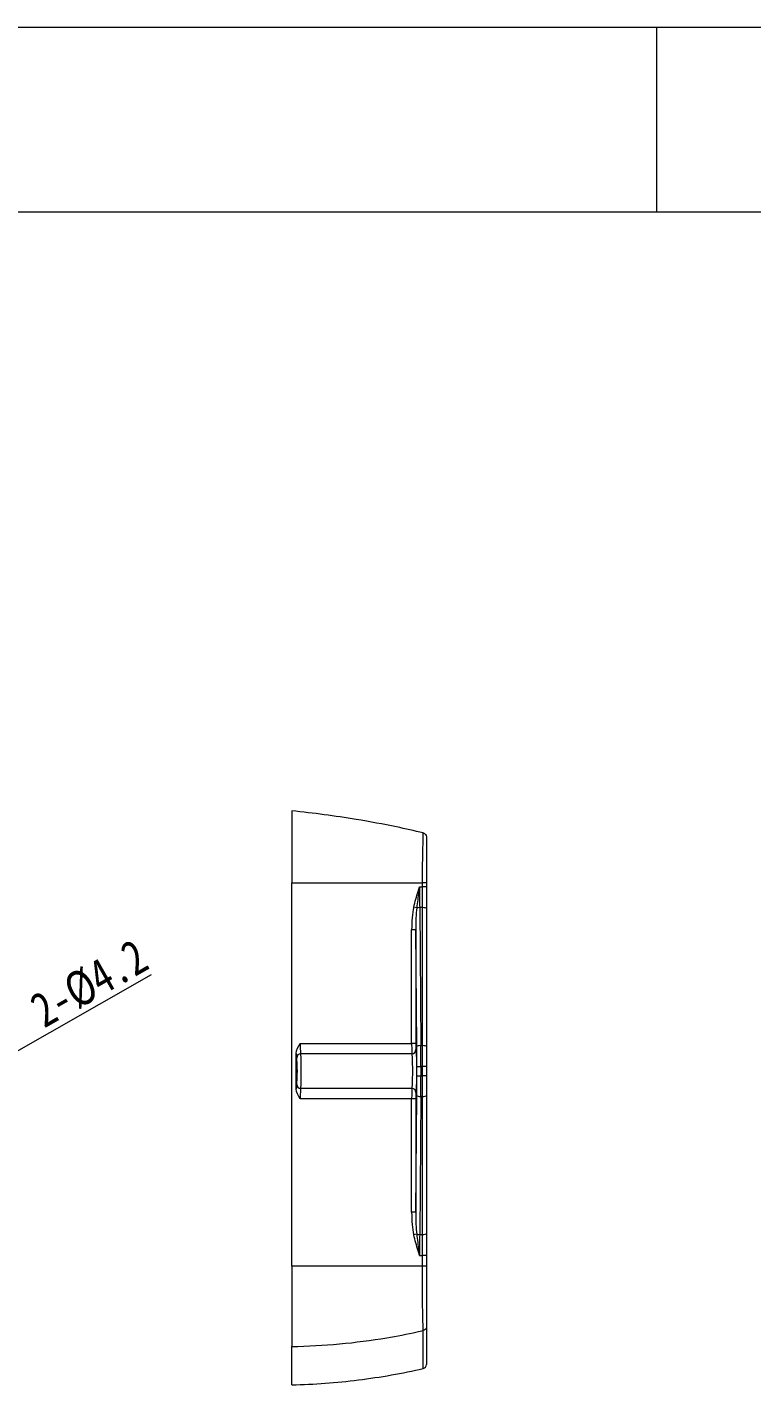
# Model space of a CAD drawing. Header units: millimetres. Extents: x 5476 to 6812, y 642 to 1586.
# Drawn here: x 5990.8 to 6167.5, y 1255.7 to 1586.4 of the extents above; entities that cross this region are included whole.
import ezdxf

# ---------------------------------------------------------------- set-up
doc = ezdxf.new("R2010")
doc.units = ezdxf.units.MM
doc.header["$LTSCALE"] = 0.1
doc.layers.get('0').update_dxf_attribs({"lineweight": 18})
doc.layers.add('ZG02B_00-15KDXF_CONTINUOUS_LINE', color=7, linetype='Continuous', lineweight=18)
doc.layers.add('尺寸标注', color=3, linetype='Continuous', lineweight=9)
doc.styles.get("Standard").update_dxf_attribs({"font": 'txt', "width": 0.8})
doc.dimstyles.new('ISO-25$3', dxfattribs={"dimscale": 0.85, "dimtxt": 2.5, "dimasz": 2, "dimexe": 0.7, "dimexo": 0, "dimgap": 0.5, "dimtad": 1, "dimtoh": 1, "dimzin": 0, "dimdsep": 46, "dimtxsty": 'Standard', "dimcen": 0, "dimdle": 4, "dimclrd": 256, "dimclre": 256, "dimclrt": 256, "dimadec": 1, "dimazin": 0, "dimtfac": 1, "dimtofl": 0, "dimtmove": 0, "dimatfit": 0, "dimfxl": 0, "dimtolj": 1, "dimtzin": 0, "dimarcsym": 0})

# ---------------------------------------------------------------- blocks, each defined once
blk = doc.blocks.new('*X36')
at = {"layer": '尺寸标注', "linetype": 'Continuous', "ltscale": 20}
for points in [[(5981.69, 1333.15), (5988.16, 1335.53), (5987.04, 1337.5)], [(5978.04, 1331.07), (5972.69, 1326.72), (5971.57, 1328.69)]]:
    blk.add_hatch(color=256, dxfattribs=at).paths.add_polyline_path(points, flags=0)
blk.add_line((6021.03, 1355.53), (5972.13, 1327.71), dxfattribs=at)
at = {"layer": '尺寸标注', "ltscale": 20, "insert": (6005.98, 1353.41), "char_height": 8.5, "width": 56.5146, "attachment_point": 5, "rotation": 29.6355}
blk.add_mtext('2-%%C4.2', dxfattribs=at)

msp = doc.modelspace()

# ---------------------------------------------------------------- linework, layer by layer
at = {"color": 7, "linetype": 'Continuous'}
for p, q in [((5476.187, 1586.433), (6812.418, 1586.433)), ((6144.302, 1541.442), (6144.302, 1586.433)), ((5521.178, 1541.442), (6767.427, 1541.442))]:
    msp.add_line(p, q, dxfattribs=at)
at = {"layer": 'ZG02B_00-15KDXF_CONTINUOUS_LINE', "color": 7, "linetype": 'Continuous'}
for p, q in [((6055.349, 1395.494), (6055.349, 1377.956)), ((6088.147, 1389.165), (6088.147, 1377.956)), ((6055.349, 1284.576), (6055.349, 1377.956)), ((6086.468, 1377.001), (6087.147, 1377.001)), ((6087.147, 1377.001), (6087.147, 1377.956)), ((6087.147, 1371.935), (6087.147, 1377.001)), ((6088.147, 1377.001), (6087.147, 1377.001)), ((6088.147, 1377.956), (6088.147, 1377.001)), ((6088.147, 1377.001), (6088.147, 1371.696)), ((6085.773, 1371.857), (6085.055, 1372.018)), ((6086.49, 1371.935), (6086.78, 1338.309)), ((6087.147, 1371.935), (6086.49, 1371.935)), ((6087.147, 1338.309), (6087.147, 1371.935)), ((6088.147, 1371.696), (6088.147, 1338.07)), ((6085.536, 1366.481), (6084.536, 1366.481)), ((6084.536, 1338.843), (6084.536, 1366.481)), ((6085.536, 1366.481), (6085.536, 1338.843)), ((6085.78, 1338.07), (6085.536, 1366.481)), ((6056.407, 1327.792), (6056.407, 1336.429)), ((6057.373, 1338.843), (6084.536, 1338.843)), ((6057.495, 1336.343), (6057.518, 1336.343)), ((6084.612, 1336.343), (6057.518, 1336.343)), ((6085.536, 1338.843), (6084.536, 1338.843)), ((6085.588, 1337.343), (6085.612, 1337.343)), ((6086.78, 1338.309), (6087.147, 1338.309)), ((6087.147, 1333.243), (6087.147, 1338.309)), ((6088.147, 1338.07), (6088.147, 1333.243)), ((6056.519, 1335.343), (6056.495, 1335.343)), ((6085.801, 1330.978), (6085.801, 1333.243)), ((6085.801, 1333.243), (6086.8, 1333.243)), ((6086.8, 1333.243), (6086.8, 1330.978)), ((6087.147, 1333.243), (6086.8, 1333.243)), ((6087.147, 1330.978), (6087.147, 1333.243)), ((6088.147, 1333.243), (6087.147, 1333.243)), ((6088.147, 1333.243), (6088.147, 1330.978)), ((6085.801, 1330.978), (6086.8, 1330.978)), ((6086.8, 1330.978), (6087.147, 1330.978)), ((6087.147, 1325.912), (6087.147, 1330.978)), ((6088.147, 1330.978), (6087.147, 1330.978)), ((6088.147, 1330.978), (6088.147, 1326.151)), ((6056.495, 1328.879), (6056.519, 1328.879)), ((6057.518, 1327.879), (6057.495, 1327.879)), ((6084.612, 1327.879), (6057.518, 1327.879)), ((6085.612, 1326.879), (6085.588, 1326.879)), ((6084.536, 1325.379), (6057.373, 1325.379)), ((6085.536, 1325.379), (6084.536, 1325.379)), ((6084.536, 1297.74), (6084.536, 1325.379)), ((6085.536, 1297.74), (6085.78, 1326.151)), ((6085.536, 1325.379), (6085.536, 1297.74)), ((6086.78, 1325.912), (6086.49, 1292.286)), ((6087.147, 1325.912), (6086.78, 1325.912)), ((6087.147, 1292.286), (6087.147, 1325.912)), ((6088.147, 1326.151), (6088.147, 1292.526)), ((6085.536, 1297.74), (6084.536, 1297.74)), ((6085.773, 1292.365), (6085.055, 1292.204)), ((6086.49, 1292.286), (6087.147, 1292.286)), ((6087.147, 1287.22), (6087.147, 1292.286)), ((6088.147, 1292.526), (6088.147, 1287.22)), ((6086.468, 1287.22), (6087.147, 1287.22)), ((6087.147, 1284.576), (6087.147, 1287.22)), ((6088.147, 1287.22), (6087.147, 1287.22)), ((6088.147, 1287.22), (6088.147, 1284.576)), ((6055.349, 1284.576), (6055.349, 1264.997)), ((6088.147, 1284.576), (6088.147, 1269.831)), ((6088.147, 1269.831), (6088.147, 1260.625)), ((6055.349, 1255.669), (6055.349, 1264.997))]:
    msp.add_line(p, q, dxfattribs=at)
msp.add_arc((6087.147, 1260.625), 1, 283.02845, 359.99999, dxfattribs=at)
for centre, major_axis, ratio, start_param, end_param in [((6087.241, 1377.001), (0, 21.16), 0.0365711, 1.5707963, 1.8125492), ((6086.537, 1366.198), (0.072, -8.354), 0.2393965, 3.9396614, 4.6764365), ((6086.537, 1366.198), (0.07, -8.115), 0.1232294, 3.9396614, 4.6764365), ((6086.49, 1371.696), (-1, -0.009), 0.2393965, 4.7103276, 5.5104578), ((6087.147, 1371.696), (1, 0), 0.2394049, 0, 1.5707963), ((6056.495, 1338.843), (0, 3.5), 0.0349208, 2.3316364, 3.1415927), ((6057.495, 1335.343), (0, 1), 0.9993908, 0, 1.5707963), ((6057.518, 1335.343), (0, 1), 0.9993908, 0, 1.5707963), ((6057.495, 1338.843), (0, 2.5), 0.0488891, 1.5707963, 3.1415927), ((6057.518, 1332.111), (0, 4.232), 0.0266692, 3.1415927, 6.2831853), ((6084.589, 1338.843), (0, 2.5), 0.0209525, 1.5707963, 3.1415927), ((6084.589, 1337.343), (0, -1), 0.9993908, 0, 1.5707963), ((6084.612, 1337.343), (0, -1), 0.9993908, 0, 1.5707963), ((6084.612, 1332.111), (0, 4.232), 0.0431724, 3.1415927, 6.2831853), ((6085.588, 1338.843), (0, 1.5), 0.0349208, 1.5707963, 3.1415927), ((6085.612, 1332.111), (0, 5.232), 0.0349208, 5.9822799, 6.2831853), ((6085.612, 1332.111), (0, 5.232), 0.0349208, 3.5203509, 5.9822799), ((6086.78, 1338.07), (-1, -0.009), 0.2393965, 4.7103276, 6.2472329), ((6085.097, 1333.243), (0, 20.16), 0.0349208, 4.712389, 4.9541418), ((6086.096, 1333.243), (0, 21.16), 0.0332704, 4.712389, 4.9541418), ((6087.147, 1338.07), (1, 0), 0.2394049, 0, 1.5707963), ((6056.519, 1332.111), (0, 3.232), 0.0349208, 6.0608692, 6.2831853), ((6056.519, 1332.111), (0, 3.232), 0.0349208, 3.3089321, 6.0608685), ((6085.097, 1330.978), (0, 20.16), 0.0349208, 4.4706361, 4.712389), ((6086.096, 1330.978), (0, 21.16), 0.0332704, 4.4706361, 4.712389), ((6056.495, 1325.379), (0, 3.5), 0.0349208, 0, 0.8099562), ((6057.495, 1328.879), (0, -1), 0.9993908, 4.712389, 6.2831853), ((6056.519, 1332.111), (0, 3.232), 0.0349208, 3.1415927, 3.3089321), ((6057.518, 1328.879), (0, -1), 0.9993908, 4.712389, 6.2831853), ((6057.495, 1325.379), (0, 2.5), 0.0488891, 0, 1.5707963), ((6084.589, 1325.379), (0, 2.5), 0.0209525, 0, 1.5707963), ((6084.589, 1326.879), (0, 1), 0.9993908, 4.712389, 6.2831853), ((6084.612, 1326.879), (0, 1), 0.9993908, 4.712389, 6.2831853), ((6085.588, 1325.379), (0, 1.5), 0.0349208, 0, 1.5707963), ((6085.612, 1332.111), (0, 5.232), 0.0349208, 3.1415927, 3.5203509), ((6086.78, 1326.151), (-1, 0.009), 0.2393965, 0.0359524, 1.5728577), ((6087.147, 1326.151), (1, 0), 0.2394049, 4.712389, 6.2831853), ((6086.537, 1298.023), (-0.072, -8.354), 0.2393965, 4.7483414, 5.4851165), ((6086.537, 1298.023), (0.07, 8.115), 0.1232294, 1.6067488, 2.3435239), ((6086.49, 1292.526), (-1, 0.009), 0.2393965, 0.7727276, 1.5728577), ((6087.241, 1287.22), (0, 21.16), 0.0365711, 1.3290435, 1.5707963), ((6087.147, 1292.526), (1, 0), 0.2394049, 4.712389, 6.2831853)]:
    msp.add_ellipse(centre, major_axis=major_axis, ratio=ratio, start_param=start_param, end_param=end_param, dxfattribs=at)
msp.add_ellipse((6056.518, 1332.111), major_axis=(0, 2.1), ratio=0.0349208, dxfattribs=at)
for points in [[(6071.038, 1393.404), (6065.832, 1394.265), (6060.599, 1394.961), (6055.349, 1395.491)], [(6080.821, 1391.585), (6077.572, 1392.256), (6074.311, 1392.862), (6071.038, 1393.404)], [(6087.375, 1390.139), (6085.197, 1390.65), (6083.012, 1391.132), (6080.821, 1391.585)], [(6087.375, 1390.139), (6087.81, 1390.036), (6088.147, 1389.612), (6088.147, 1389.165)], [(6055.349, 1377.956), (6065.948, 1377.956), (6076.548, 1377.956), (6087.147, 1377.956)], [(6088.147, 1377.956), (6088.147, 1377.956), (6087.671, 1377.956), (6087.147, 1377.956)], [(6056.407, 1336.429), (6056.407, 1337.32), (6056.903, 1338.1), (6057.373, 1338.843)], [(6057.373, 1325.379), (6056.903, 1326.121), (6056.407, 1326.902), (6056.407, 1327.792)], [(6087.147, 1284.576), (6076.548, 1284.576), (6065.948, 1284.576), (6055.349, 1284.576)], [(6088.147, 1284.576), (6088.147, 1284.576), (6087.671, 1284.576), (6087.147, 1284.576)], [(6055.349, 1264.997), (6063.096, 1265.151), (6070.831, 1265.868), (6078.475, 1267.141)], [(6078.475, 1267.141), (6080.943, 1267.552), (6083.401, 1268.021), (6085.847, 1268.547)], [(6085.847, 1268.547), (6086.352, 1268.655), (6086.857, 1268.767), (6087.361, 1268.88)]]:
    msp.add_open_spline(points, degree=3, dxfattribs=at)
for points, knots in [([(6087.147, 1377.956), (6087.147, 1381.112), (6087.244, 1384.302), (6087.357, 1388.818), (6087.365, 1390.132), (6087.375, 1390.139)], [0, 0, 0, 0, 17225.5391401, 17225.5391401, 34451.0782801, 34451.0782801, 34451.0782801, 34451.0782801]), ([(6085.055, 1372.018), (6085.347, 1373.32), (6085.723, 1374.603), (6086.23, 1376.244), (6086.344, 1376.609), (6086.462, 1376.983), (6086.465, 1376.992), (6086.468, 1377.001)], [0, 0, 0, 0, 37418.8113878, 37418.8113878, 48133.1464948, 48133.1464948, 48398.4924831, 48398.4924831, 48398.4924831, 48398.4924831]), ([(6086.468, 1377.001), (6086.466, 1376.991), (6086.465, 1376.982), (6086.406, 1376.59), (6086.349, 1376.207), (6086.099, 1374.501), (6085.915, 1373.177), (6085.773, 1371.857)], [0, 0, 0, 0, 271.3334128, 271.3334128, 11057.3005478, 11057.3005478, 48408.9079858, 48408.9079858, 48408.9079858, 48408.9079858]), ([(6086.468, 1287.22), (6086.465, 1287.229), (6086.462, 1287.238), (6086.344, 1287.612), (6086.23, 1287.977), (6085.723, 1289.618), (6085.347, 1290.901), (6085.055, 1292.204)], [0, 0, 0, 0, 266.5626389, 266.5626389, 11030.0245572, 11030.0245572, 48620.40673, 48620.40673, 48620.40673, 48620.40673]), ([(6085.773, 1292.365), (6085.915, 1291.044), (6086.099, 1289.72), (6086.349, 1288.014), (6086.406, 1287.632), (6086.465, 1287.24), (6086.466, 1287.23), (6086.468, 1287.22)], [0, 0, 0, 0, 37500.5084434, 37500.5084434, 48329.4734963, 48329.4734963, 48601.8885712, 48601.8885712, 48601.8885712, 48601.8885712]), ([(6087.361, 1268.88), (6087.357, 1269.111), (6087.35, 1269.347), (6087.331, 1269.833), (6087.318, 1270.083), (6087.275, 1271.162), (6087.249, 1272.293), (6087.178, 1276.545), (6087.147, 1280.511), (6087.147, 1284.576)], [0, 0, 0, 0, 7689.3087796, 7689.3087796, 15378.6175592, 15378.6175592, 30757.2351183, 30757.2351183, 61514.4702367, 61514.4702367, 61514.4702367, 61514.4702367]), ([(6088.147, 1269.831), (6088.134, 1269.713), (6088.104, 1269.451), (6087.84, 1269.063), (6087.53, 1268.945), (6087.361, 1268.88)], [0, 0, 0, 0, 13118.2654568, 29355.4869646, 48680.3701818, 48680.3701818, 48680.3701818, 48680.3701818]), ([(6087.37, 1259.651), (6087.37, 1259.651), (6087.37, 1259.651), (6087.37, 1259.664), (6087.369, 1260.45), (6087.367, 1263.533), (6087.364, 1265.832), (6087.361, 1268.88)], [0, 0, 0, 0, 175.157837, 175.157837, 24434.9289701, 24434.9289701, 48694.7001033, 48694.7001033, 48694.7001033, 48694.7001033]), ([(6055.349, 1255.669), (6058.059, 1255.731), (6063.469, 1255.992), (6071.561, 1256.796), (6079.541, 1257.998), (6084.789, 1259.064), (6087.371, 1259.656)], [0, 0, 0, 0, 15411.6143956, 30827.4965048, 46247.5672128, 61308.5827755, 61308.5827755, 61308.5827755, 61308.5827755])]:
    msp.add_open_spline(points, degree=3, knots=knots, dxfattribs=at)

# ---------------------------------------------------------------- dimensions: what is measured, and where the dimension line sits
at = {"layer": '尺寸标注', "ltscale": 20}
dim = msp.add_diameter_dim_2p(p1=(5978.042, 1331.072), p2=(5981.693, 1333.149), text='2-%%C4.2', dimstyle='ISO-25$3', override={"dimtxt": 10, "dimasz": 8, "dimexe": 0.5, "dimgap": 1.2, "dimtoh": 0, "dimzin": 8, "dimpost": '2-%%C<>通', "dimsah": 1, "dimdle": 8, "dimtofl": 1, "dimtzin": 8}, dxfattribs=at)
dim.commit()
dim.dimension.update_dxf_attribs({"geometry": '*X36', "text_midpoint": (6008.745, 1348.539), "dimtype": 163})

doc.saveas('drawing.dxf')
